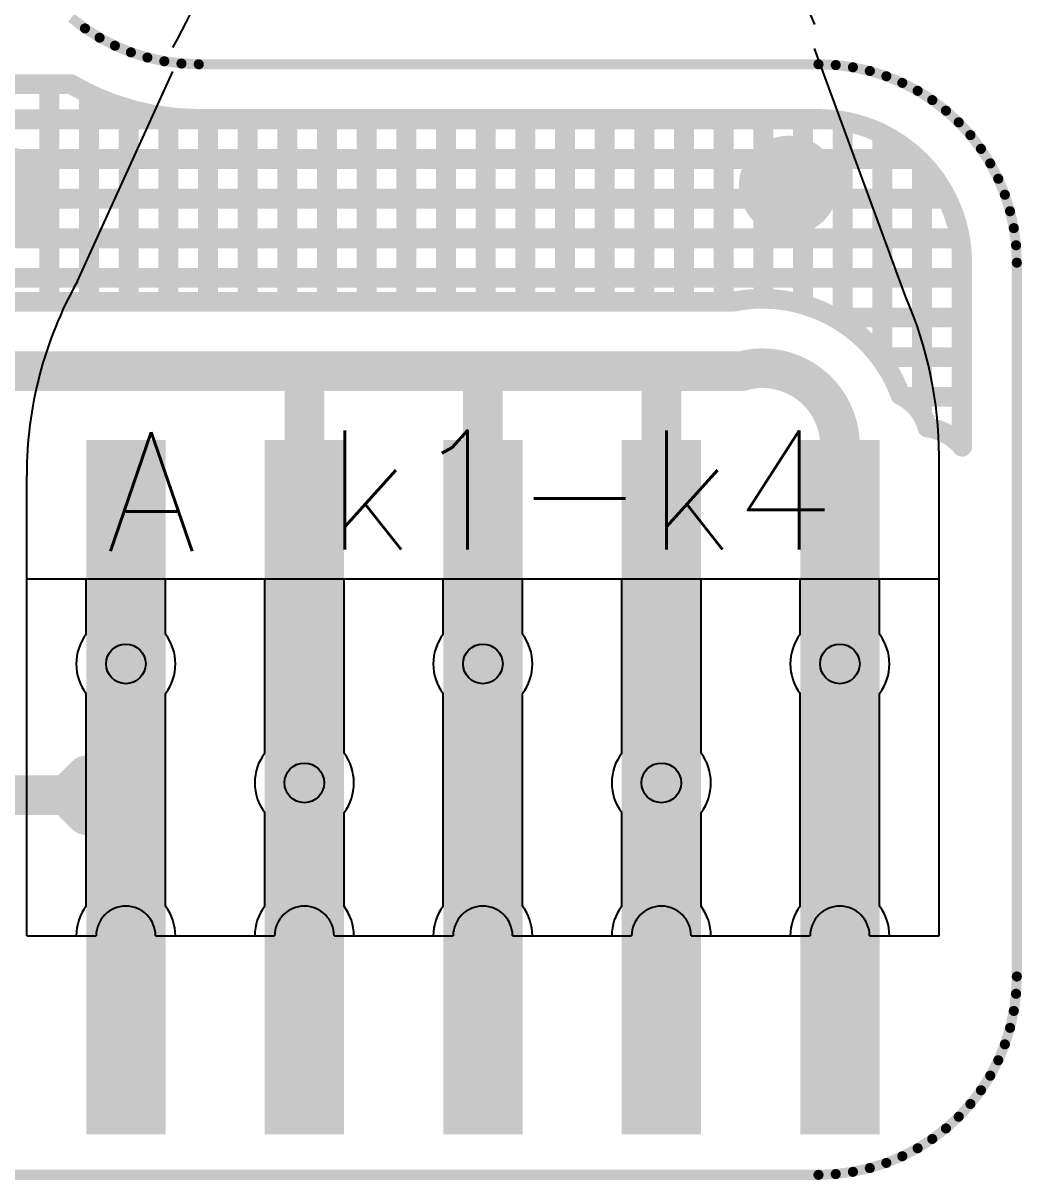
# Model space of a CAD drawing. Header units: millimetres. Extents: x 2479 to 2803, y 2230 to 2386.
# Drawn here: x 2562.91 to 2567.95, y 2295.78 to 2301.61 of the extents above; entities that cross this region are included whole.
import ezdxf

# ---------------------------------------------------------------- set-up
doc = ezdxf.new("R2010")
doc.units = ezdxf.units.MM
doc.layers.add('fpc', color=40, linetype='Continuous')
doc.layers.add('LAYER_23', color=9, linetype='Continuous')
doc.layers.add('标注', color=3, linetype='Continuous', lineweight=25)
doc.styles.get("Standard").update_dxf_attribs({"font": 'txt', "bigfont": 'gbcbig.shx'})

# ---------------------------------------------------------------- blocks, each defined once
blk = doc.blocks.new('RECTANGLE_10')
blk.add_solid([(-0.2, 1.75), (0.2, 1.75), (-0.2, -1.75), (0.2, -1.75)])
blk = doc.blocks.new('ROUND_3')
at = {"const_width": 0.251}
blk.add_lwpolyline([(-0.1255, 0, 1), (0.1255, 0, 1)], format="xyb", close=True, dxfattribs=at)
blk = doc.blocks.new('ROUND_17')
at = {"const_width": 0.1}
blk.add_lwpolyline([(-0.05, 0, 1), (0.05, 0, 1)], format="xyb", close=True, dxfattribs=at)
blk = doc.blocks.new('ROUND_13')
at = {"const_width": 0.05}
blk.add_lwpolyline([(-0.025, 0, 1), (0.025, 0, 1)], format="xyb", close=True, dxfattribs=at)
blk = doc.blocks.new('ROUND_4')
at = {"const_width": 0.0254}
blk.add_lwpolyline([(-0.0127, 0, 1), (0.0127, 0, 1)], format="xyb", close=True, dxfattribs=at)

msp = doc.modelspace()

# ---------------------------------------------------------------- linework, layer by layer
at = {"layer": 'fpc', "ltscale": 10}
for p, q in [((2567.3628, 2300.2288), (2566.9018, 2301.4831)), ((2563.186, 2300.3091), (2563.6669, 2301.3665)), ((2567.5303, 2297.0083), (2567.5303, 2299.4275)), ((2562.9303, 2297.0083), (2562.9303, 2299.3306)), ((2562.9303, 2298.8083), (2567.5303, 2298.8083)), ((2563.2303, 2298.53), (2563.2303, 2298.8083)), ((2563.6303, 2298.53), (2563.6303, 2298.8083)), ((2564.1303, 2297.93), (2564.1303, 2298.8083)), ((2564.5303, 2297.93), (2564.5303, 2298.8083)), ((2565.0303, 2298.53), (2565.0303, 2298.8083)), ((2565.4303, 2298.53), (2565.4303, 2298.8083)), ((2565.9303, 2297.93), (2565.9303, 2298.8083)), ((2566.3303, 2297.93), (2566.3303, 2298.8083)), ((2566.8303, 2298.53), (2566.8303, 2298.8083)), ((2567.2303, 2298.53), (2567.2303, 2298.8083)), ((2563.2303, 2297.1583), (2563.2303, 2298.23)), ((2563.6303, 2297.1583), (2563.6303, 2298.23)), ((2565.0303, 2297.1583), (2565.0303, 2298.23)), ((2565.4303, 2297.1583), (2565.4303, 2298.23)), ((2566.8303, 2297.1583), (2566.8303, 2298.23)), ((2567.2303, 2297.1583), (2567.2303, 2298.23)), ((2564.1303, 2297.1583), (2564.1303, 2297.63)), ((2564.5303, 2297.1583), (2564.5303, 2297.63)), ((2565.9303, 2297.1583), (2565.9303, 2297.63)), ((2566.3303, 2297.1583), (2566.3303, 2297.63)), ((2562.9303, 2297.0083), (2563.2803, 2297.0083)), ((2563.5803, 2297.0083), (2564.1803, 2297.0083)), ((2564.4803, 2297.0083), (2565.0803, 2297.0083)), ((2565.3803, 2297.0083), (2565.9803, 2297.0083)), ((2566.2803, 2297.0083), (2566.8803, 2297.0083)), ((2567.1803, 2297.0083), (2567.5303, 2297.0083))]:
    msp.add_line(p, q, dxfattribs=at)
for centre in [(2563.4303, 2298.38), (2565.2303, 2298.38), (2567.0303, 2298.38), (2564.3303, 2297.78), (2566.1303, 2297.78)]:
    msp.add_circle(centre, 0.1, dxfattribs=at)
for centre, radius, start, end in [((2561.0505, 2302.9552), 3, 330.70985, 0), ((2569.6505, 2302.806), 3, 180, 203.61766), ((2564.9303, 2299.3306), 2, 150.70985, 180), ((2565.5303, 2299.4275), 2, 360, 23.61766), ((2563.4303, 2298.38), 0.25, 143.1301, 216.8699), ((2563.4303, 2298.38), 0.25, 323.1301, 36.8699), ((2565.2303, 2298.38), 0.25, 143.1301, 216.8699), ((2565.2303, 2298.38), 0.25, 323.1301, 36.8699), ((2567.0303, 2298.38), 0.25, 143.1301, 216.8699), ((2567.0303, 2298.38), 0.25, 323.1301, 36.8699), ((2564.3303, 2297.78), 0.25, 143.1301, 216.8699), ((2564.3303, 2297.78), 0.25, 323.1301, 36.8699), ((2566.1303, 2297.78), 0.25, 143.1301, 216.8699), ((2566.1303, 2297.78), 0.25, 323.1301, 36.8699), ((2563.4303, 2297.0083), 0.25, 143.1301, 180), ((2563.4303, 2297.0083), 0.15, 0, 180), ((2563.4303, 2297.0083), 0.25, 0, 36.8699), ((2564.3303, 2297.0083), 0.25, 143.1301, 180), ((2564.3303, 2297.0083), 0.15, 0, 180), ((2564.3303, 2297.0083), 0.25, 0, 36.8699), ((2565.2303, 2297.0083), 0.25, 143.1301, 180), ((2565.2303, 2297.0083), 0.15, 0, 180), ((2565.2303, 2297.0083), 0.25, 0, 36.8699), ((2566.1303, 2297.0083), 0.25, 143.1301, 180), ((2566.1303, 2297.0083), 0.15, 0, 180), ((2566.1303, 2297.0083), 0.25, 0, 36.8699), ((2567.0303, 2297.0083), 0.25, 143.1301, 180), ((2567.0303, 2297.0083), 0.15, 0, 180), ((2567.0303, 2297.0083), 0.25, 0, 36.8699)]:
    msp.add_arc(centre, radius, start, end, dxfattribs=at)
at = {"layer": 'LAYER_23'}
for points, const_width in [([(2563.1551, 2301.6376), (2563.2243, 2301.5845)], 0.0508), ([(2563.2243, 2301.5845), (2563.2979, 2301.5376)], 0.0508), ([(2563.2979, 2301.5376), (2563.3752, 2301.4973)], 0.0508), ([(2563.3752, 2301.4973), (2563.4558, 2301.4639)], 0.0508), ([(2563.4558, 2301.4639), (2563.539, 2301.4377)], 0.0508), ([(2563.539, 2301.4377), (2563.6242, 2301.4188)], 0.0508), ([(2563.6242, 2301.4188), (2563.7107, 2301.4074)], 0.0508), ([(2563.7107, 2301.4074), (2563.7979, 2301.4036)], 0.0508), ([(2563.7979, 2301.4036), (2566.9225, 2301.4036)], 0.0508), ([(2566.9225, 2301.4036), (2567.0097, 2301.3998)], 0.0508), ([(2567.0097, 2301.3998), (2567.0962, 2301.3884)], 0.0508), ([(2567.0962, 2301.3884), (2567.1814, 2301.3696)], 0.0508), ([(2567.1814, 2301.3696), (2567.2646, 2301.3433)], 0.0508), ([(2563.1526, 2301.3036), (2556.8705, 2301.3036)], 0.1), ([(2563.0446, 2300.2056), (2563.0446, 2301.3036)], 0.1), ([(2563.1707, 2301.2933), (2563.1526, 2301.3036)], 0.1), ([(2563.2481, 2301.253), (2563.1707, 2301.2933)], 0.1), ([(2567.2646, 2301.3433), (2567.3452, 2301.3099)], 0.0508), ([(2567.3452, 2301.3099), (2567.4225, 2301.2697)], 0.0508), ([(2563.2446, 2300.2056), (2563.2446, 2301.2549)], 0.1), ([(2563.2699, 2301.2429), (2563.2481, 2301.253)], 0.1), ([(2563.3505, 2301.2095), (2563.2699, 2301.2429)], 0.1), ([(2567.4225, 2301.2697), (2567.4961, 2301.2228)], 0.0508), ([(2563.373, 2301.2013), (2563.3505, 2301.2095)], 0.1), ([(2563.4562, 2301.1751), (2563.373, 2301.2013)], 0.1), ([(2563.4446, 2300.2056), (2563.4446, 2301.1787)], 0.1), ([(2563.4794, 2301.1688), (2563.4562, 2301.1751)], 0.1), ([(2563.5646, 2301.15), (2563.4794, 2301.1688)], 0.1), ([(2567.4961, 2301.2228), (2567.5653, 2301.1697)], 0.0508), ([(2556.8898, 2301.1263), (2566.96, 2301.1263)], 0.1), ([(2556.8898, 2301.1263), (2566.96, 2301.1263)], 0.1), ([(2563.5883, 2301.1458), (2563.5646, 2301.15)], 0.1), ([(2563.6748, 2301.1344), (2563.5883, 2301.1458)], 0.1), ([(2563.6446, 2300.2056), (2563.6446, 2301.1384)], 0.1), ([(2563.6987, 2301.1323), (2563.6748, 2301.1344)], 0.1), ([(2563.7859, 2301.1285), (2563.6987, 2301.1323)], 0.1), ([(2563.7979, 2301.1282), (2563.7859, 2301.1285)], 0.1), ([(2566.9165, 2301.1282), (2563.7979, 2301.1282)], 0.1), ([(2563.8446, 2300.2056), (2563.8446, 2301.1282)], 0.1), ([(2564.0446, 2300.2056), (2564.0446, 2301.1282)], 0.1), ([(2564.2446, 2300.2056), (2564.2446, 2301.1282)], 0.1), ([(2564.4446, 2300.2056), (2564.4446, 2301.1282)], 0.1), ([(2564.6446, 2300.2056), (2564.6446, 2301.1282)], 0.1), ([(2564.8446, 2300.2056), (2564.8446, 2301.1282)], 0.1), ([(2565.0446, 2300.2056), (2565.0446, 2301.1282)], 0.1), ([(2565.2446, 2300.2056), (2565.2446, 2301.1282)], 0.1), ([(2565.4446, 2300.2056), (2565.4446, 2301.1282)], 0.1), ([(2565.6446, 2300.2056), (2565.6446, 2301.1282)], 0.1), ([(2565.8446, 2300.2056), (2565.8446, 2301.1282)], 0.1), ([(2566.0446, 2300.2056), (2566.0446, 2301.1282)], 0.1), ([(2566.2446, 2300.2056), (2566.2446, 2301.1282)], 0.1), ([(2566.4446, 2300.2056), (2566.4446, 2301.1282)], 0.1), ([(2566.6446, 2300.2211), (2566.6446, 2301.1282)], 0.1), ([(2566.8446, 2300.1922), (2566.8446, 2301.1282)], 0.1), ([(2566.9857, 2301.1252), (2566.9165, 2301.1282)], 0.1), ([(2567.0483, 2301.117), (2566.9857, 2301.1252)], 0.1), ([(2567.0446, 2300.101), (2567.0446, 2301.1175)], 0.1), ([(2567.11, 2301.1033), (2567.0483, 2301.117)], 0.1), ([(2567.5653, 2301.1697), (2567.6296, 2301.1107)], 0.0508), ([(2567.1703, 2301.0843), (2567.11, 2301.1033)], 0.1), ([(2567.2287, 2301.0601), (2567.1703, 2301.0843)], 0.1), ([(2567.2847, 2301.0309), (2567.2287, 2301.0601)], 0.1), ([(2567.2446, 2299.9084), (2567.2446, 2301.0518)], 0.1), ([(2567.6296, 2301.1107), (2567.6886, 2301.0464)], 0.0508), ([(2567.338, 2300.997), (2567.2847, 2301.0309)], 0.1), ([(2567.3881, 2300.9585), (2567.338, 2300.997)], 0.1), ([(2567.6886, 2301.0464), (2567.7417, 2300.9772)], 0.0508), ([(2567.4347, 2300.9158), (2567.3881, 2300.9585)], 0.1), ([(2567.7417, 2300.9772), (2567.7886, 2300.9036)], 0.0508), ([(2556.9295, 2300.9263), (2567.4232, 2300.9263)], 0.1), ([(2556.9295, 2300.9263), (2567.4232, 2300.9263)], 0.1), ([(2567.4774, 2300.8692), (2567.4347, 2300.9158)], 0.1), ([(2567.4446, 2299.6365), (2567.4446, 2300.905)], 0.1), ([(2567.7886, 2300.9036), (2567.8288, 2300.8263)], 0.0508), ([(2567.5159, 2300.8191), (2567.4774, 2300.8692)], 0.1), ([(2567.5498, 2300.7658), (2567.5159, 2300.8191)], 0.1), ([(2567.579, 2300.7098), (2567.5498, 2300.7658)], 0.1), ([(2567.8288, 2300.8263), (2567.8622, 2300.7457)], 0.0508), ([(2556.9896, 2300.7263), (2567.5704, 2300.7263)], 0.1), ([(2556.9896, 2300.7263), (2567.5704, 2300.7263)], 0.1), ([(2567.6032, 2300.6514), (2567.579, 2300.7098)], 0.1), ([(2567.8622, 2300.7457), (2567.8885, 2300.6625)], 0.0508), ([(2567.6222, 2300.5911), (2567.6032, 2300.6514)], 0.1), ([(2567.6359, 2300.5294), (2567.6222, 2300.5911)], 0.1), ([(2567.8885, 2300.6625), (2567.9073, 2300.5773)], 0.0508), ([(2557.0721, 2300.5263), (2567.6363, 2300.5263)], 0.1), ([(2557.0721, 2300.5263), (2567.6363, 2300.5263)], 0.1), ([(2567.6441, 2300.4668), (2567.6359, 2300.5294)], 0.1), ([(2567.9073, 2300.5773), (2567.9187, 2300.4908)], 0.0508), ([(2567.6471, 2300.3976), (2567.6441, 2300.4668)], 0.1), ([(2567.6446, 2299.4781), (2567.6446, 2300.4554)], 0.1), ([(2567.9187, 2300.4908), (2567.9225, 2300.4036)], 0.0508), ([(2567.6471, 2299.4753), (2567.6471, 2300.3976)], 0.1), ([(2567.9225, 2300.4036), (2567.9225, 2296.8036)], 0.0508), ([(2557.1801, 2300.3263), (2567.6471, 2300.3263)], 0.1), ([(2557.1801, 2300.3263), (2567.6471, 2300.3263)], 0.1), ([(2560.8022, 2300.2056), (2566.4889, 2300.2056)], 0.1), ([(2566.4889, 2300.2056), (2566.4923, 2300.2064)], 0.1), ([(2566.4923, 2300.2064), (2566.5305, 2300.2131)], 0.1), ([(2566.5305, 2300.2131), (2566.569, 2300.2178)], 0.1), ([(2566.569, 2300.2178), (2566.6077, 2300.2205)], 0.1), ([(2566.6077, 2300.2205), (2566.6399, 2300.2212)], 0.1), ([(2566.6399, 2300.2212), (2566.6787, 2300.2202)], 0.1), ([(2566.6787, 2300.2202), (2566.7174, 2300.2172)], 0.1), ([(2566.7174, 2300.2172), (2566.7559, 2300.2121)], 0.1), ([(2566.7559, 2300.2121), (2566.794, 2300.205)], 0.1), ([(2566.794, 2300.205), (2566.8318, 2300.196)], 0.1), ([(2566.8318, 2300.196), (2566.869, 2300.185)], 0.1), ([(2566.869, 2300.185), (2566.9056, 2300.172)], 0.1), ([(2566.9056, 2300.172), (2566.9414, 2300.1572)], 0.1), ([(2566.9414, 2300.1572), (2566.9764, 2300.1405)], 0.1), ([(2566.9764, 2300.1405), (2567.0105, 2300.1219)], 0.1), ([(2567.0024, 2300.1263), (2567.6471, 2300.1263)], 0.1), ([(2567.0024, 2300.1263), (2567.6471, 2300.1263)], 0.1), ([(2567.0105, 2300.1219), (2567.0436, 2300.1017)], 0.1), ([(2567.0436, 2300.1017), (2567.0756, 2300.0797)], 0.1), ([(2567.0756, 2300.0797), (2567.1064, 2300.0561)], 0.1), ([(2567.1064, 2300.0561), (2567.1359, 2300.0309)], 0.1), ([(2567.1359, 2300.0309), (2567.164, 2300.0041)], 0.1), ([(2567.164, 2300.0041), (2567.1908, 2299.976)], 0.1), ([(2567.1908, 2299.976), (2567.216, 2299.9465)], 0.1), ([(2567.216, 2299.9465), (2567.2396, 2299.9157)], 0.1), ([(2566.5303, 2299.8556), (2560.8022, 2299.8556)], 0.2), ([(2564.3303, 2297.7583), (2564.3303, 2299.8556)], 0.2), ([(2565.2303, 2297.7583), (2565.2303, 2299.8556)], 0.2), ([(2566.1303, 2297.7583), (2566.1303, 2299.8556)], 0.2), ([(2567.2314, 2299.9263), (2567.6471, 2299.9263)], 0.1), ([(2567.2314, 2299.9263), (2567.6471, 2299.9263)], 0.1), ([(2567.2396, 2299.9157), (2567.2616, 2299.8837)], 0.1), ([(2567.2616, 2299.8837), (2567.2818, 2299.8506)], 0.1), ([(2567.2818, 2299.8506), (2567.3003, 2299.8165)], 0.1), ([(2567.3003, 2299.8165), (2567.3171, 2299.7815)], 0.1), ([(2567.3171, 2299.7815), (2567.3319, 2299.7457)], 0.1), ([(2567.3319, 2299.7457), (2567.3359, 2299.7349)], 0.1), ([(2567.3359, 2299.7349), (2567.3559, 2299.7244)], 0.1), ([(2567.3523, 2299.7263), (2567.6471, 2299.7263)], 0.1), ([(2567.3523, 2299.7263), (2567.6471, 2299.7263)], 0.1), ([(2567.3559, 2299.7244), (2567.3749, 2299.7122)], 0.1), ([(2567.3749, 2299.7122), (2567.3926, 2299.6984)], 0.1), ([(2567.3926, 2299.6984), (2567.4091, 2299.683)], 0.1), ([(2567.4091, 2299.683), (2567.4241, 2299.6662)], 0.1), ([(2567.4241, 2299.6662), (2567.4375, 2299.6481)], 0.1), ([(2567.4375, 2299.6481), (2567.4493, 2299.6289)], 0.1), ([(2567.4493, 2299.6289), (2567.4593, 2299.6087)], 0.1), ([(2567.4593, 2299.6087), (2567.4674, 2299.5876)], 0.1), ([(2567.0303, 2297.7583), (2567.0303, 2299.5056)], 0.2), ([(2567.4674, 2299.5876), (2567.472, 2299.5722)], 0.1), ([(2567.472, 2299.5722), (2567.4953, 2299.5681)], 0.1), ([(2567.4953, 2299.5681), (2567.5181, 2299.5619)], 0.1), ([(2567.5181, 2299.5619), (2567.5403, 2299.5539)], 0.1), ([(2567.5403, 2299.5539), (2567.5618, 2299.5439)], 0.1), ([(2567.5618, 2299.5439), (2567.5823, 2299.5322)], 0.1), ([(2567.5823, 2299.5322), (2567.6017, 2299.5187)], 0.1), ([(2567.5907, 2299.5263), (2567.6471, 2299.5263)], 0.1), ([(2567.5907, 2299.5263), (2567.6471, 2299.5263)], 0.1), ([(2567.6017, 2299.5187), (2567.62, 2299.5036)], 0.1), ([(2567.62, 2299.5036), (2567.6368, 2299.487)], 0.1), ([(2567.6368, 2299.487), (2567.6471, 2299.4753)], 0.1), ([(2563.2303, 2297.8174), (2563.1303, 2297.7174)], 0.2), ([(2557.9308, 2297.7174), (2563.4219, 2297.7174)], 0.2), ([(2563.1303, 2297.7174), (2563.2303, 2297.6174)], 0.2), ([(2567.9225, 2296.8036), (2567.9187, 2296.7165)], 0.0508), ([(2567.9187, 2296.7165), (2567.9073, 2296.63)], 0.0508), ([(2567.9073, 2296.63), (2567.8885, 2296.5448)], 0.0508), ([(2567.8885, 2296.5448), (2567.8622, 2296.4616)], 0.0508), ([(2567.8622, 2296.4616), (2567.8288, 2296.381)], 0.0508), ([(2567.8288, 2296.381), (2567.7886, 2296.3036)], 0.0508), ([(2567.7886, 2296.3036), (2567.7417, 2296.2301)], 0.0508), ([(2567.7417, 2296.2301), (2567.6886, 2296.1608)], 0.0508), ([(2567.6886, 2296.1608), (2567.6296, 2296.0965)], 0.0508), ([(2567.6296, 2296.0965), (2567.5653, 2296.0376)], 0.0508), ([(2567.5653, 2296.0376), (2567.4961, 2295.9845)], 0.0508), ([(2567.4961, 2295.9845), (2567.4225, 2295.9376)], 0.0508), ([(2567.3452, 2295.8973), (2567.2646, 2295.8639)], 0.0508), ([(2567.4225, 2295.9376), (2567.3452, 2295.8973)], 0.0508), ([(2567.1814, 2295.8377), (2567.0962, 2295.8188)], 0.0508), ([(2567.2646, 2295.8639), (2567.1814, 2295.8377)], 0.0508), ([(2566.9225, 2295.8036), (2561.2132, 2295.8036)], 0.0508), ([(2567.0097, 2295.8074), (2566.9225, 2295.8036)], 0.0508), ([(2567.0962, 2295.8188), (2567.0097, 2295.8074)], 0.0508)]:
    msp.add_lwpolyline(points, dxfattribs=dict(at, const_width=const_width))
at = {"layer": 'LAYER_23', "const_width": 0.2}
msp.add_lwpolyline([(2566.5303, 2299.8556, -0.479892), (2567.0303, 2299.5056)], format="xyb", dxfattribs=at)

# ---------------------------------------------------------------- block references
at = {"layer": 'LAYER_23', "xscale": -1}
for name, p in [('ROUND_4', (2563.2243, 2301.5845)), ('ROUND_4', (2563.2979, 2301.5376)), ('ROUND_4', (2563.3752, 2301.4973)), ('ROUND_4', (2563.4558, 2301.4639)), ('ROUND_4', (2563.539, 2301.4377)), ('ROUND_4', (2563.6242, 2301.4188)), ('ROUND_4', (2563.7107, 2301.4074)), ('ROUND_4', (2563.7979, 2301.4036)), ('ROUND_4', (2566.9225, 2301.4036)), ('ROUND_4', (2567.0097, 2301.3998)), ('ROUND_4', (2567.0962, 2301.3884)), ('ROUND_4', (2567.1814, 2301.3696)), ('ROUND_13', (2563.0446, 2301.3036)), ('ROUND_13', (2563.1526, 2301.3036)), ('ROUND_13', (2563.1707, 2301.2933)), ('ROUND_4', (2567.2646, 2301.3433)), ('ROUND_4', (2567.3452, 2301.3099)), ('ROUND_13', (2563.2446, 2301.2549)), ('ROUND_13', (2563.2481, 2301.253)), ('ROUND_13', (2563.2699, 2301.2429)), ('ROUND_4', (2567.4225, 2301.2697)), ('ROUND_13', (2563.3505, 2301.2095)), ('ROUND_13', (2563.373, 2301.2013)), ('ROUND_13', (2563.4446, 2301.1787)), ('ROUND_13', (2563.4562, 2301.1751)), ('ROUND_13', (2563.4794, 2301.1688)), ('ROUND_4', (2567.4961, 2301.2228)), ('ROUND_13', (2563.5646, 2301.15)), ('ROUND_13', (2563.5883, 2301.1458)), ('ROUND_13', (2563.6446, 2301.1384)), ('ROUND_13', (2563.6748, 2301.1344)), ('ROUND_13', (2563.6987, 2301.1323)), ('ROUND_13', (2563.7859, 2301.1285)), ('ROUND_13', (2563.7979, 2301.1282)), ('ROUND_13', (2563.8446, 2301.1282)), ('ROUND_13', (2564.0446, 2301.1282)), ('ROUND_13', (2564.2446, 2301.1282)), ('ROUND_13', (2564.4446, 2301.1282)), ('ROUND_13', (2564.6446, 2301.1282)), ('ROUND_13', (2564.8446, 2301.1282)), ('ROUND_13', (2565.0446, 2301.1282)), ('ROUND_13', (2565.2446, 2301.1282)), ('ROUND_13', (2565.4446, 2301.1282)), ('ROUND_13', (2565.6446, 2301.1282)), ('ROUND_13', (2565.8446, 2301.1282)), ('ROUND_13', (2566.0446, 2301.1282)), ('ROUND_13', (2566.2446, 2301.1282)), ('ROUND_13', (2566.4446, 2301.1282)), ('ROUND_13', (2566.6446, 2301.1282)), ('ROUND_13', (2566.8446, 2301.1282)), ('ROUND_13', (2566.9165, 2301.1282)), ('ROUND_13', (2566.96, 2301.1263)), ('ROUND_13', (2566.96, 2301.1263)), ('ROUND_13', (2566.9857, 2301.1252)), ('ROUND_13', (2567.0446, 2301.1175)), ('ROUND_13', (2567.0483, 2301.117)), ('ROUND_4', (2567.5653, 2301.1697)), ('ROUND_13', (2567.11, 2301.1033)), ('ROUND_13', (2567.1703, 2301.0843)), ('ROUND_13', (2567.2287, 2301.0601)), ('ROUND_13', (2567.2446, 2301.0518)), ('ROUND_4', (2567.6296, 2301.1107)), ('ROUND_3', (2566.7719, 2300.7925)), ('ROUND_13', (2567.2847, 2301.0309)), ('ROUND_13', (2567.338, 2300.997)), ('ROUND_4', (2567.6886, 2301.0464)), ('ROUND_3', (2562.8329, 2300.7335)), ('ROUND_13', (2567.3881, 2300.9585)), ('ROUND_4', (2567.7417, 2300.9772)), ('ROUND_13', (2567.4232, 2300.9263)), ('ROUND_13', (2567.4232, 2300.9263)), ('ROUND_13', (2567.4347, 2300.9158)), ('ROUND_13', (2567.4446, 2300.905)), ('ROUND_4', (2567.7886, 2300.9036)), ('ROUND_13', (2567.4774, 2300.8692)), ('ROUND_13', (2567.5159, 2300.8191)), ('ROUND_13', (2567.5498, 2300.7658)), ('ROUND_4', (2567.8288, 2300.8263)), ('ROUND_13', (2567.5704, 2300.7263)), ('ROUND_13', (2567.5704, 2300.7263)), ('ROUND_13', (2567.579, 2300.7098)), ('ROUND_4', (2567.8622, 2300.7457)), ('ROUND_13', (2567.6032, 2300.6514)), ('ROUND_13', (2567.6222, 2300.5911)), ('ROUND_4', (2567.8885, 2300.6625)), ('ROUND_13', (2567.6359, 2300.5294)), ('ROUND_13', (2567.6363, 2300.5263)), ('ROUND_13', (2567.6363, 2300.5263)), ('ROUND_4', (2567.9073, 2300.5773)), ('ROUND_13', (2567.6441, 2300.4668)), ('ROUND_13', (2567.6446, 2300.4554)), ('ROUND_4', (2567.9187, 2300.4908)), ('ROUND_13', (2567.6471, 2300.3976)), ('ROUND_4', (2567.9225, 2300.4036)), ('ROUND_13', (2567.6471, 2300.3263)), ('ROUND_13', (2567.6471, 2300.3263)), ('ROUND_13', (2563.0446, 2300.2056)), ('ROUND_13', (2563.2446, 2300.2056)), ('ROUND_13', (2563.4446, 2300.2056)), ('ROUND_13', (2563.6446, 2300.2056)), ('ROUND_13', (2563.8446, 2300.2056)), ('ROUND_13', (2564.0446, 2300.2056)), ('ROUND_13', (2564.2446, 2300.2056)), ('ROUND_13', (2564.4446, 2300.2056)), ('ROUND_13', (2564.6446, 2300.2056)), ('ROUND_13', (2564.8446, 2300.2056)), ('ROUND_13', (2565.0446, 2300.2056)), ('ROUND_13', (2565.2446, 2300.2056)), ('ROUND_13', (2565.4446, 2300.2056)), ('ROUND_13', (2565.6446, 2300.2056)), ('ROUND_13', (2565.8446, 2300.2056)), ('ROUND_13', (2566.0446, 2300.2056)), ('ROUND_13', (2566.2446, 2300.2056)), ('ROUND_13', (2566.4446, 2300.2056)), ('ROUND_13', (2566.4889, 2300.2056)), ('ROUND_13', (2566.4923, 2300.2064)), ('ROUND_13', (2566.5305, 2300.2131)), ('ROUND_13', (2566.569, 2300.2178)), ('ROUND_13', (2566.6077, 2300.2205)), ('ROUND_13', (2566.6399, 2300.2212)), ('ROUND_13', (2566.6446, 2300.2211)), ('ROUND_13', (2566.6787, 2300.2202)), ('ROUND_13', (2566.7174, 2300.2172)), ('ROUND_13', (2566.7559, 2300.2121)), ('ROUND_13', (2566.794, 2300.205)), ('ROUND_13', (2566.8318, 2300.196)), ('ROUND_13', (2566.8446, 2300.1922)), ('ROUND_13', (2566.869, 2300.185)), ('ROUND_13', (2566.9056, 2300.172)), ('ROUND_13', (2566.9414, 2300.1572)), ('ROUND_13', (2566.9764, 2300.1405)), ('ROUND_13', (2567.0024, 2300.1263)), ('ROUND_13', (2567.0024, 2300.1263)), ('ROUND_13', (2567.0105, 2300.1219)), ('ROUND_13', (2567.6471, 2300.1263)), ('ROUND_13', (2567.6471, 2300.1263)), ('ROUND_13', (2567.0436, 2300.1017)), ('ROUND_13', (2567.0446, 2300.101)), ('ROUND_13', (2567.0756, 2300.0797)), ('ROUND_13', (2567.1064, 2300.0561)), ('ROUND_13', (2567.1359, 2300.0309)), ('ROUND_13', (2567.164, 2300.0041)), ('ROUND_13', (2567.1908, 2299.976)), ('ROUND_13', (2567.216, 2299.9465)), ('ROUND_17', (2564.3303, 2299.8556)), ('ROUND_17', (2565.2303, 2299.8556)), ('ROUND_17', (2566.1303, 2299.8556)), ('ROUND_17', (2566.5303, 2299.8556)), ('ROUND_17', (2566.5303, 2299.8556)), ('ROUND_13', (2567.2314, 2299.9263)), ('ROUND_13', (2567.2314, 2299.9263)), ('ROUND_13', (2567.2396, 2299.9157)), ('ROUND_13', (2567.2446, 2299.9084)), ('ROUND_13', (2567.2616, 2299.8837)), ('ROUND_13', (2567.6471, 2299.9263)), ('ROUND_13', (2567.6471, 2299.9263)), ('ROUND_13', (2567.2818, 2299.8506)), ('ROUND_13', (2567.3003, 2299.8165)), ('ROUND_13', (2567.3171, 2299.7815)), ('ROUND_13', (2567.3319, 2299.7457)), ('ROUND_13', (2567.3359, 2299.7349)), ('ROUND_13', (2567.3523, 2299.7263)), ('ROUND_13', (2567.3523, 2299.7263)), ('ROUND_13', (2567.3559, 2299.7244)), ('ROUND_13', (2567.3749, 2299.7122)), ('ROUND_13', (2567.6471, 2299.7263)), ('ROUND_13', (2567.6471, 2299.7263)), ('ROUND_13', (2567.3926, 2299.6984)), ('ROUND_13', (2567.4091, 2299.683)), ('ROUND_13', (2567.4241, 2299.6662)), ('ROUND_13', (2567.4375, 2299.6481)), ('ROUND_13', (2567.4446, 2299.6365)), ('ROUND_13', (2567.4493, 2299.6289)), ('ROUND_13', (2567.4593, 2299.6087)), ('ROUND_17', (2567.0303, 2299.5056)), ('ROUND_17', (2567.0303, 2299.5056)), ('ROUND_13', (2567.4674, 2299.5876)), ('ROUND_13', (2567.472, 2299.5722)), ('ROUND_13', (2567.4953, 2299.5681)), ('ROUND_13', (2567.5181, 2299.5619)), ('ROUND_13', (2567.5403, 2299.5539)), ('ROUND_13', (2567.5618, 2299.5439)), ('ROUND_13', (2567.5823, 2299.5322)), ('ROUND_13', (2567.5907, 2299.5263)), ('ROUND_13', (2567.5907, 2299.5263)), ('ROUND_13', (2567.6017, 2299.5187)), ('ROUND_13', (2567.62, 2299.5036)), ('ROUND_13', (2567.6368, 2299.487)), ('ROUND_13', (2567.6446, 2299.4781)), ('ROUND_13', (2567.6471, 2299.5263)), ('ROUND_13', (2567.6471, 2299.5263)), ('ROUND_13', (2567.6471, 2299.4753)), ('RECTANGLE_10', (2563.4303, 2297.7583)), ('RECTANGLE_10', (2564.3303, 2297.7583)), ('RECTANGLE_10', (2565.2303, 2297.7583)), ('RECTANGLE_10', (2566.1303, 2297.7583)), ('RECTANGLE_10', (2567.0303, 2297.7583)), ('ROUND_17', (2563.2303, 2297.8174)), ('ROUND_17', (2564.3303, 2297.7583)), ('ROUND_17', (2565.2303, 2297.7583)), ('ROUND_17', (2566.1303, 2297.7583)), ('ROUND_17', (2567.0303, 2297.7583)), ('ROUND_17', (2563.1303, 2297.7174)), ('ROUND_17', (2563.4219, 2297.7174)), ('ROUND_17', (2563.2303, 2297.6174)), ('ROUND_4', (2567.9225, 2296.8036)), ('ROUND_4', (2567.9187, 2296.7165)), ('ROUND_4', (2567.9073, 2296.63)), ('ROUND_4', (2567.8885, 2296.5448)), ('ROUND_4', (2567.8622, 2296.4616)), ('ROUND_4', (2567.8288, 2296.381)), ('ROUND_4', (2567.7886, 2296.3036)), ('ROUND_4', (2567.7417, 2296.2301)), ('ROUND_4', (2567.6886, 2296.1608)), ('ROUND_4', (2567.6296, 2296.0965)), ('ROUND_4', (2567.5653, 2296.0376)), ('ROUND_4', (2567.4961, 2295.9845)), ('ROUND_4', (2567.3452, 2295.8973)), ('ROUND_4', (2567.4225, 2295.9376)), ('ROUND_4', (2567.1814, 2295.8377)), ('ROUND_4', (2567.2646, 2295.8639)), ('ROUND_4', (2566.9225, 2295.8036)), ('ROUND_4', (2567.0097, 2295.8074)), ('ROUND_4', (2567.0962, 2295.8188))]:
    msp.add_blockref(name, p, dxfattribs=at)

# ---------------------------------------------------------------- texts
at = {"layer": '标注', "color": 1, "width": 0.077519, "attachment_point": 1}
for s, insert, char_height in [('A', (2563.3269, 2299.5492), 0.6005), ('k1-k4', (2564.4316, 2299.5566), 0.60048)]:
    msp.add_mtext(s, dxfattribs=dict(at, insert=insert, char_height=char_height))

doc.saveas('drawing.dxf')
